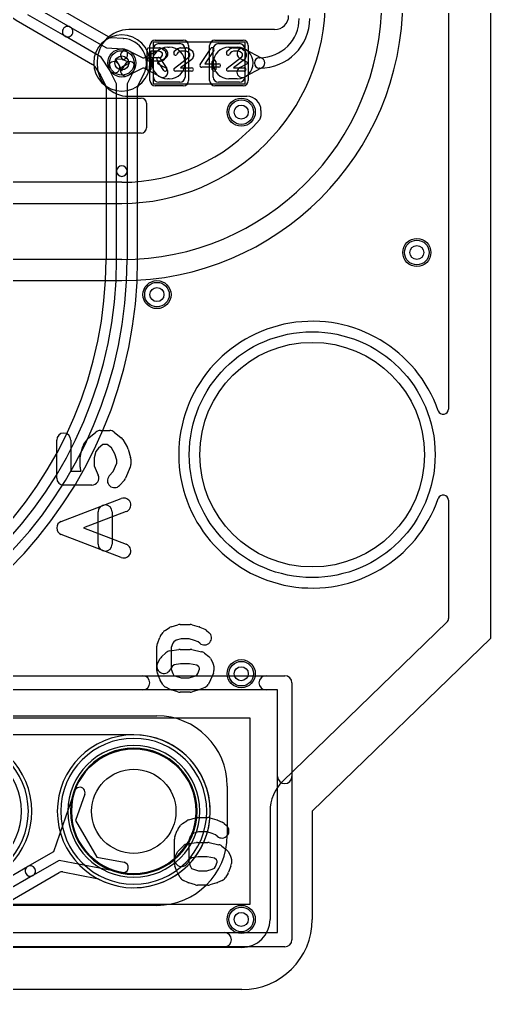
# Model space of a CAD drawing. Extents: x 0 to 57.1, y 0 to 59.8.
# Drawn here: x 50.44 to 57.15, y 6.5 to 20.32 of the extents above; entities that cross this region are included whole.
import ezdxf

# ---------------------------------------------------------------- set-up
doc = ezdxf.new("R2010")
doc.units = 0
for name, color, linetype in [('Hole', 1, 'CONTINUOUS'), ('L1', 3, 'CONTINUOUS'), ('L2', 3, 'CONTINUOUS'), ('L3', 3, 'CONTINUOUS'), ('L4', 3, 'CONTINUOUS'), ('MetalMask-A', 176, 'CONTINUOUS'), ('Outline', 7, 'CONTINUOUS'), ('PartsArea-A', 111, 'CONTINUOUS'), ('PartsArea-B', 111, 'CONTINUOUS'), ('PartsSilk-A', 221, 'CONTINUOUS'), ('PartsSilk-B', 221, 'CONTINUOUS'), ('Resist-A', 2, 'CONTINUOUS'), ('Resist-B', 2, 'CONTINUOUS'), ('Silk-A', 140, 'CONTINUOUS'), ('Silk-B', 140, 'CONTINUOUS')]:
    doc.layers.add(name, color=color, linetype=linetype)

msp = doc.modelspace()

# ---------------------------------------------------------------- linework, layer by layer
at = {"layer": 'Hole'}
for centre, radius in [((51.9, 19.7), 0.1), ((53.6, 19), 0.1), ((56.1, 17), 0.1), ((52.4, 16.4), 0.1), ((54.61, 14.12), 1.6), ((53.6, 11), 0.1), ((52.07, 9.04), 0.6), ((53.6, 7.5), 0.1)]:
    msp.add_circle(centre, radius, dxfattribs=at)
at = {"layer": 'L1'}
for p, q in [((56.54996, 20.57075), (56.54996, 14.77017)), ((54.07496, 20.17504), (51.99996, 20.17504)), ((52.425, 19.975), (52.725, 19.975)), ((52.5525, 19.925), (52.575, 19.925)), ((53.275, 19.975), (53.575, 19.975)), ((53.425, 19.925), (53.54286, 19.925)), ((51.98929, 19.87896), (52.19766, 19.775)), ((52.19766, 19.775), (52.2185, 19.775)), ((52.2185, 19.775), (52.44536, 19.89785)), ((52.35, 19.5), (52.35, 19.9)), ((52.51678, 19.76595), (52.40525, 19.70555)), ((52.8, 19.9), (52.8, 19.5)), ((53.2, 19.5), (53.2, 19.9)), ((53.69011, 19.70555), (53.57858, 19.76595)), ((53.65, 19.9), (53.65, 19.5)), ((53.65, 19.89785), (53.88236, 19.77202)), ((53.86143, 19.775), (53.865, 19.775)), ((51.54996, 19.72504), (51.54996, 19.67496)), ((52.012, 19.7), (51.92233, 19.74474)), ((51.92233, 19.65526), (52.012, 19.7)), ((52.40525, 19.70555), (52.40525, 19.69445)), ((52.40525, 19.69445), (52.51678, 19.63405)), ((53.57858, 19.63405), (53.69011, 19.69445)), ((53.88236, 19.62798), (53.65, 19.50215)), ((53.69011, 19.69445), (53.69011, 19.70555)), ((52.19766, 19.625), (51.98929, 19.52104)), ((52.2185, 19.625), (52.19766, 19.625)), ((52.44536, 19.50215), (52.2185, 19.625)), ((53.865, 19.625), (53.86143, 19.625)), ((52.725, 19.425), (52.425, 19.425)), ((52.575, 19.475), (52.5525, 19.475)), ((53.575, 19.425), (53.275, 19.425)), ((53.54286, 19.475), (53.425, 19.475)), ((51.99996, 19.22496), (53.68101, 19.22496)), ((53.88101, 19.02496), (53.88101, 18.94394)), ((51.9, 18.00004), (30.7, 18.00004)), ((30.7, 17.7), (51.9, 17.7)), ((51.9, 16.9), (30.7, 16.9)), ((31.2, 16.59996), (51.9, 16.59996)), ((56.54996, 13.46983), (56.54996, 11.78596)), ((56.52714, 11.73209), (54.19255, 9.47103)), ((52.07, 10.12904), (49.99471, 10.12904)), ((50.93046, 8.46869), (51.23021, 9.33169)), ((51.37191, 9.28247), (51.2423, 8.90931)), ((54.00996, 9.04), (54.00996, 7.5)), ((51.2423, 8.90931), (51.54297, 8.38853)), ((50.55893, 8.25419), (50.93046, 8.46869)), ((51.00547, 8.3388), (50.63393, 8.12429)), ((51.90271, 8.16688), (51.00547, 8.3388)), ((51.54297, 8.38853), (51.93093, 8.3142)), ((50.16321, 8.02572), (50.55893, 8.25419)), ((50.31416, 7.7664), (51.00791, 8.16696)), ((51.06023, 8.17554), (51.54301, 8.08303)), ((50.63393, 8.12429), (50.23821, 7.89582)), ((53.61, 7.10004), (20.5, 7.10004))]:
    msp.add_line(p, q, dxfattribs=at)
for centre, radius in [((51.9, 19.7), 0.2), ((53.6, 19), 0.2), ((56.1, 17), 0.2), ((52.4, 16.4), 0.2), ((53.6, 11), 0.2), ((52.07, 9.04), 0.889), ((53.6, 7.5), 0.2)]:
    msp.add_circle(centre, radius, dxfattribs=at)
for centre, radius, start, end in [((51.9, 20.6), 3.7, -90, 0), ((51.9, 20.6), 2.9, -90, 0), ((51.9, 20.6), 4.00004, -90, 0), ((53.865, 20.335), 0.56, -90, 0), ((53.865, 20.335), 0.71, -90, 0), ((54.07496, 20.37504), 0.2, -90, 0), ((51.99996, 19.72504), 0.45, 90, 180), ((52.5525, 19.7), 0.225, 90, -90), ((52.425, 19.9), 0.075, 90, 180), ((52.48107, 19.8319), 0.075, -61.565748, 118.43679), ((52.575, 19.7), 0.225, -90, 90), ((52.725, 19.9), 0.075, 0, 90), ((53.275, 19.9), 0.075, 90, 180), ((53.425, 19.7), 0.225, 90, -90), ((53.61429, 19.8319), 0.075, 61.565748, -118.43679), ((53.54286, 19.7), 0.225, -90, 90), ((53.575, 19.9), 0.075, 0, 90), ((51.95581, 19.81185), 0.075, 63.486197, -116.515959), ((53.86143, 19.7), 0.075, 90, -90), ((53.86143, 19.7), 0.075, -73.795411, 73.795411), ((51.99996, 19.67496), 0.45, 180, -90), ((51.95581, 19.58815), 0.075, 116.513803, -63.484041), ((52.48107, 19.5681), 0.075, -118.434252, 61.56321), ((53.61429, 19.5681), 0.075, 118.434252, -61.56321), ((52.425, 19.5), 0.075, 180, -90), ((52.725, 19.5), 0.075, -90, 0), ((53.275, 19.5), 0.075, 180, -90), ((53.575, 19.5), 0.075, -90, 0), ((53.68101, 19.02496), 0.2, 0, 90), ((53.80601, 18.94394), 0.075, -40.983272, 0), ((51.9, 20.6), 2.59996, -90, -40.986059), ((54.61, 14.12), 1.90004, 19.219773, -19.219773), ((56.47496, 14.77017), 0.075, -160.779896, 0), ((56.47496, 13.46983), 0.075, 0, 160.779896), ((56.47496, 11.78596), 0.075, -45.912981, 0), ((52.07, 9.04), 1.08904, -117.70037, 90), ((54.61, 9.04), 0.60004, 134.083054, 180), ((51.30106, 9.30708), 0.075, -19.154853, 160.846058), ((51.91682, 8.24054), 0.075, -100.843977, 79.153387), ((50.59643, 8.18924), 0.075, 120.000728, -60.000176), ((50.59643, 8.18924), 0.075, -59.999272, 120.000103), ((51.04541, 8.10201), 0.075, 79.35078, 120.000728), ((51.04612, 8.10188), 0.075, 79.156023, 79.902187), ((51.5289, 8.00937), 0.075, 62.300527, 79.156023), ((53.61, 7.5), 0.39996, -90, 0)]:
    msp.add_arc(centre, radius, start, end, dxfattribs=at)
at = {"layer": 'L2'}
for p, q in [((56.54996, 20.57075), (56.54996, 14.77017)), ((56.54996, 13.46983), (56.54996, 11.78596)), ((56.52714, 11.73209), (54.19255, 9.47103)), ((54.00996, 9.04), (54.00996, 7.5)), ((53.61, 7.10004), (20.5, 7.10004))]:
    msp.add_line(p, q, dxfattribs=at)
for centre in [(53.6, 19), (56.1, 17), (52.4, 16.4), (53.6, 11), (53.6, 7.5)]:
    msp.add_circle(centre, 0.2, dxfattribs=at)
for centre, radius, start, end in [((51.9, 19.7), 0.40004, 90, -90), ((51.9, 19.7), 0.40004, -90, 90), ((54.61, 14.12), 1.90004, 19.219773, -19.219773), ((56.47496, 14.77017), 0.075, -160.779896, 0), ((56.47496, 13.46983), 0.075, 0, 160.779896), ((56.47496, 11.78596), 0.075, -45.912981, 0), ((52.07, 9.04), 0.90004, 90, -90), ((52.07, 9.04), 0.90004, -90, 90), ((54.61, 9.04), 0.60004, 134.083054, 180), ((53.61, 7.5), 0.39996, -90, 0)]:
    msp.add_arc(centre, radius, start, end, dxfattribs=at)
at = {"layer": 'L3'}
for p, q in [((56.54996, 20.57075), (56.54996, 14.77017)), ((56.54996, 13.46983), (56.54996, 11.78596)), ((56.52714, 11.73209), (54.19255, 9.47103)), ((54.00996, 9.04), (54.00996, 7.5)), ((53.61, 7.10004), (20.5, 7.10004))]:
    msp.add_line(p, q, dxfattribs=at)
for centre in [(53.6, 19), (56.1, 17), (52.4, 16.4), (53.6, 11), (53.6, 7.5)]:
    msp.add_circle(centre, 0.2, dxfattribs=at)
for centre, radius, start, end in [((51.9, 19.7), 0.40004, 90, -90), ((51.9, 19.7), 0.40004, -90, 90), ((54.61, 14.12), 1.90004, 19.219773, -19.219773), ((56.47496, 14.77017), 0.075, -160.779896, 0), ((56.47496, 13.46983), 0.075, 0, 160.779896), ((56.47496, 11.78596), 0.075, -45.912981, 0), ((52.07, 9.04), 0.90004, 90, -90), ((52.07, 9.04), 0.90004, -90, 90), ((54.61, 9.04), 0.60004, 134.083054, 180), ((53.61, 7.5), 0.39996, -90, 0)]:
    msp.add_arc(centre, radius, start, end, dxfattribs=at)
at = {"layer": 'L4'}
for p, q in [((51.70822, 20.07055), (50.71359, 20.64484)), ((50.63748, 20.51552), (51.16625, 20.21022)), ((56.54996, 20.57075), (56.54996, 14.77017)), ((51.09125, 20.08032), (50.56248, 20.38561)), ((50.48748, 20.25568), (51.48379, 19.68044)), ((51.16625, 20.21022), (51.67972, 19.91378)), ((51.60471, 19.78388), (51.09125, 20.08032)), ((51.91937, 20.04951), (51.74226, 20.0603)), ((51.67972, 19.91378), (51.91215, 19.89963)), ((51.73319, 19.58966), (51.60471, 19.78388)), ((51.50929, 19.65618), (51.59379, 19.52843)), ((51.90303, 19.74991), (51.803, 19.756)), ((51.803, 19.756), (51.85829, 19.67242)), ((51.85526, 19.67767), (51.9, 19.588)), ((51.9, 19.588), (51.94474, 19.67767)), ((51.59835, 19.52053), (51.66707, 19.3828)), ((51.825, 19.40234), (51.72104, 19.61071)), ((52.07896, 19.61071), (51.975, 19.40234)), ((52.13293, 19.38281), (52.21249, 19.54225)), ((51.67496, 19.34932), (51.67496, 16.9)), ((51.825, 18.16), (51.825, 19.40234)), ((51.975, 19.40234), (51.975, 18.16)), ((52.12504, 16.9), (52.12504, 19.34932)), ((51.825, 16.9), (51.825, 18.16)), ((51.975, 18.16), (51.975, 16.9)), ((56.54996, 13.46983), (56.54996, 11.78596)), ((56.52714, 11.73209), (54.19255, 9.47103)), ((54.00996, 9.04), (54.00996, 7.5)), ((53.61, 7.10004), (20.5, 7.10004))]:
    msp.add_line(p, q, dxfattribs=at)
for centre, radius in [((51.9, 19.7), 0.2), ((53.6, 19), 0.2), ((56.1, 17), 0.2), ((52.4, 16.4), 0.2), ((53.6, 11), 0.2), ((52.07, 9.04), 0.889), ((53.6, 7.5), 0.2)]:
    msp.add_circle(centre, radius, dxfattribs=at)
for centre, radius, start, end in [((52.1, 23.04865), 3.22504, -179.999822, -119.99997), ((51.12875, 20.14527), 0.075, 59.999272, -119.999365), ((51.12875, 20.14527), 0.075, -120.000728, 59.999634), ((51.74625, 20.13519), 0.075, -120.469806, -93.049729), ((51.92393, 20.12437), 0.075, -93.485791, -93.225597), ((51.90001, 19.7), 0.35004, 86.645842, 86.773774), ((51.92582, 20.12425), 0.075, -94.075275, -93.080244), ((51.92695, 20.12418), 0.075, -93.945186, -93.049729), ((51.9, 19.7), 0.35004, -26.223194, 86.239167), ((51.90759, 19.82477), 0.075, -93.485791, 86.517106), ((51.44629, 19.61549), 0.075, 32.857326, 59.999272), ((51.78815, 19.64419), 0.075, 26.513803, -153.484041), ((51.79574, 19.63104), 0.075, -146.513341, 33.484555), ((52.01185, 19.64419), 0.075, -26.513803, 153.484041), ((51.53124, 19.48705), 0.075, 26.513803, 33.486659), ((52.28007, 19.50972), 0.075, 153.411034, 154.29591), ((52.28056, 19.51073), 0.075, 152.792623, 154.268631), ((52.28085, 19.5113), 0.075, 153.01816, 153.281204), ((51.59996, 19.34932), 0.075, 0, 26.513803), ((52.20004, 19.34932), 0.075, 153.479361, 180), ((51.9, 18.16), 0.075, 0, 180), ((51.9, 18.16), 0.075, 180, 0), ((45.9, 16.9), 6.075, -90, 0), ((45.9, 16.9), 5.925, -90, 0), ((45.9, 16.9), 6.22504, -90, 0), ((45.9, 16.9), 5.77496, -90, 0), ((54.61, 14.12), 1.90004, 19.219773, -19.219773), ((56.47496, 14.77017), 0.075, -160.779896, 0), ((56.47496, 13.46983), 0.075, 0, 160.779896), ((56.47496, 11.78596), 0.075, -45.912981, 0), ((49.53, 9.04), 1.08904, -90, 90), ((52.07, 9.04), 1.08904, 90, -90), ((52.07, 9.04), 1.08904, -90, 90), ((54.61, 9.04), 0.60004, 134.083054, 180), ((53.61, 7.5), 0.39996, -90, 0)]:
    msp.add_arc(centre, radius, start, end, dxfattribs=at)
at = {"layer": 'MetalMask-A'}
for p, q in [((52.425, 19.975), (52.725, 19.975)), ((53.275, 19.975), (53.575, 19.975)), ((52.35, 19.5), (52.35, 19.9)), ((52.8, 19.9), (52.8, 19.5)), ((53.2, 19.5), (53.2, 19.9)), ((53.65, 19.9), (53.65, 19.5)), ((52.725, 19.425), (52.425, 19.425)), ((53.575, 19.425), (53.275, 19.425))]:
    msp.add_line(p, q, dxfattribs=at)
for centre, radius, start, end in [((52.425, 19.9), 0.075, 90, 180), ((52.725, 19.9), 0.075, 0, 90), ((53.275, 19.9), 0.075, 90, 180), ((53.575, 19.9), 0.075, 0, 90), ((52.425, 19.5), 0.075, 180, -90), ((52.725, 19.5), 0.075, -90, 0), ((53.275, 19.5), 0.075, 180, -90), ((53.575, 19.5), 0.075, -90, 0), ((52.07, 9.04), 0.889, 0, 180), ((52.07, 9.04), 0.889, 180, 0)]:
    msp.add_arc(centre, radius, start, end, dxfattribs=at)
at = {"layer": 'Outline'}
for p, q in [((57.15, 21), (57.15, 11.5)), ((57.15, 11.5), (54.61, 9.04)), ((54.61, 9.04), (54.61, 7.5)), ((53.61, 6.5), (20.5, 6.5))]:
    msp.add_line(p, q, dxfattribs=at)
msp.add_arc((53.61, 7.5), 1, -90, 0, dxfattribs=at)
at = {"layer": 'PartsArea-A'}
for p, q in [((52.35, 19.4), (52.35, 20)), ((52.35, 20), (53.65, 20)), ((53.65, 20), (53.65, 19.4)), ((53.65, 19.4), (52.35, 19.4)), ((37.72, 10.37), (53.72, 10.37)), ((53.72, 10.37), (53.72, 7.71)), ((53.72, 7.71), (37.72, 7.71))]:
    msp.add_line(p, q, dxfattribs=at)
at = {"layer": 'PartsArea-B'}
for start, end in [(0, 180), (180, 0)]:
    msp.add_arc((52.07, 9.04), 0.889, start, end, dxfattribs=at)
at = {"layer": 'PartsSilk-A'}
for p, q in [((52.2875, 19.91759), (52.4375, 19.91759)), ((52.44765, 19.91544), (52.47265, 19.90433)), ((52.4772, 19.9017), (52.50776, 19.87948)), ((52.69563, 19.90497), (52.72618, 19.91608)), ((52.73472, 19.91759), (52.82083, 19.91759)), ((52.83011, 19.9158), (52.85789, 19.90469)), ((52.86331, 19.9017), (52.89387, 19.87948)), ((53.01657, 19.67663), (53.16657, 19.90626)), ((53.44563, 19.90497), (53.47618, 19.91608)), ((53.48472, 19.91759), (53.57083, 19.91759)), ((53.58011, 19.9158), (53.60789, 19.90469)), ((53.61331, 19.9017), (53.64387, 19.87948)), ((52.2625, 19.60741), (52.2625, 19.89259)), ((52.2875, 19.77685), (52.44533, 19.77685)), ((52.4322, 19.86759), (52.3125, 19.86759)), ((52.3125, 19.86759), (52.3125, 19.60741)), ((52.44993, 19.85971), (52.4322, 19.86759)), ((52.44453, 19.76553), (52.53898, 19.62109)), ((52.44533, 19.77685), (52.46042, 19.78087)), ((52.47343, 19.84263), (52.44993, 19.85971)), ((52.46042, 19.78087), (52.47917, 19.81087)), ((52.47917, 19.83114), (52.47343, 19.84263)), ((52.47917, 19.81087), (52.47917, 19.83114)), ((52.52537, 19.79045), (52.49759, 19.74601)), ((52.51542, 19.87044), (52.52653, 19.84822)), ((52.52917, 19.83704), (52.52917, 19.8037)), ((52.6413, 19.85029), (52.65519, 19.87251)), ((52.64747, 19.62739), (52.86043, 19.78756)), ((52.66077, 19.87878), (52.68855, 19.901)), ((52.69533, 19.8424), (52.6837, 19.82379)), ((52.71658, 19.85939), (52.69533, 19.8424)), ((52.73912, 19.86759), (52.71658, 19.85939)), ((52.81602, 19.86759), (52.73912, 19.86759)), ((52.83643, 19.85943), (52.81602, 19.86759)), ((52.86054, 19.84189), (52.83643, 19.85943)), ((52.86043, 19.78756), (52.86806, 19.79976)), ((52.86806, 19.82987), (52.86054, 19.84189)), ((52.86806, 19.79976), (52.86806, 19.82987)), ((52.90037, 19.87251), (52.91426, 19.85029)), ((52.91426, 19.77934), (52.90037, 19.75712)), ((52.91806, 19.83704), (52.91806, 19.79259)), ((53.20843, 19.87892), (53.08369, 19.68796)), ((53.3913, 19.85029), (53.40519, 19.87251)), ((53.39747, 19.62739), (53.61043, 19.78756)), ((53.41077, 19.87878), (53.43855, 19.901)), ((53.44533, 19.8424), (53.4337, 19.82379)), ((53.46658, 19.85939), (53.44533, 19.8424)), ((53.48912, 19.86759), (53.46658, 19.85939)), ((53.56602, 19.86759), (53.48912, 19.86759)), ((53.58643, 19.85943), (53.56602, 19.86759)), ((53.61054, 19.84189), (53.58643, 19.85943)), ((53.61043, 19.78756), (53.61806, 19.79976)), ((53.61806, 19.82987), (53.61054, 19.84189)), ((53.61806, 19.79976), (53.61806, 19.82987)), ((53.65037, 19.87251), (53.66426, 19.85029)), ((53.66426, 19.77934), (53.65037, 19.75712)), ((53.66806, 19.83704), (53.66806, 19.79259)), ((52.44861, 19.72685), (52.2875, 19.72685)), ((52.49714, 19.59373), (52.40269, 19.73817)), ((52.48283, 19.7351), (52.45505, 19.72769)), ((52.8942, 19.75039), (52.73733, 19.63241)), ((52.73733, 19.63241), (52.89306, 19.63241)), ((53.28194, 19.63796), (53.0375, 19.63796)), ((53.08369, 19.68796), (53.28194, 19.68796)), ((53.1875, 19.60741), (53.1875, 19.71852)), ((53.2375, 19.71852), (53.2375, 19.60741)), ((53.6442, 19.75039), (53.48733, 19.63241)), ((53.48733, 19.63241), (53.64306, 19.63241)), ((52.89306, 19.58241), (52.6625, 19.58241)), ((53.64306, 19.58241), (53.4125, 19.58241)), ((47.475, 19.2), (52.175, 19.2)), ((52.25, 19.125), (52.25, 18.775)), ((52.175, 18.7), (47.475, 18.7)), ((51.43127, 14.36085), (51.53127, 14.44233)), ((51.59444, 14.46481), (51.72778, 14.46481)), ((51.79095, 14.44233), (51.89095, 14.36085)), ((50.97222, 13.78704), (50.97222, 14.32778)), ((51.17222, 14.32778), (51.17222, 13.88704)), ((51.30929, 14.11781), (51.34262, 14.23633)), ((51.35889, 14.26926), (51.41444, 14.34333)), ((51.63002, 14.26481), (51.5671, 14.21354)), ((51.6922, 14.26481), (51.63002, 14.26481)), ((51.75104, 14.21687), (51.6922, 14.26481)), ((51.91353, 14.33478), (51.98019, 14.22367)), ((51.5301, 14.16421), (51.50556, 14.07695)), ((51.5671, 14.21354), (51.5301, 14.16421)), ((51.8018, 14.13225), (51.75104, 14.21687)), ((51.82778, 14.0399), (51.8018, 14.13225)), ((51.9907, 14.1993), (52.02404, 14.08078)), ((51.30556, 13.94259), (51.30556, 14.09074)), ((51.50556, 14.07695), (51.50556, 13.96311)), ((51.50556, 13.96311), (51.56414, 13.82643)), ((51.77571, 13.87867), (51.82778, 14.00016)), ((51.82778, 14.00016), (51.82778, 14.0399)), ((52.02778, 14.0537), (52.02778, 13.97963)), ((51.17222, 13.88704), (51.32057, 13.88704)), ((51.32057, 13.88704), (51.31364, 13.9032)), ((51.72011, 13.8169), (51.77571, 13.87867)), ((52.01969, 13.94024), (51.95302, 13.78468)), ((51.47222, 13.68704), (51.07222, 13.68704)), ((51.93544, 13.75717), (51.86877, 13.6831)), ((51.03662, 13.16938), (51.89218, 13.4953)), ((51.96338, 13.3084), (51.35312, 13.07593)), ((51.56111, 12.8463), (51.56111, 13.30556)), ((51.76111, 13.30556), (51.76111, 12.8463)), ((51.35312, 13.07593), (51.96338, 12.84345)), ((51.89218, 12.65655), (51.03662, 12.98248)), ((37.22, 10.9716), (54.22, 10.9716)), ((54.3216, 10.87), (54.3216, 7.21)), ((54.1184, 10.7684), (37.3216, 10.7684)), ((54.1184, 7.3116), (54.1184, 10.7684)), ((52.76472, 8.86626), (52.82697, 8.90578)), ((52.85168, 8.91716), (52.94851, 8.9468)), ((52.97825, 8.95125), (53.1235, 8.95125)), ((53.15324, 8.9468), (53.25007, 8.91716)), ((53.26035, 8.9134), (53.32952, 8.88376)), ((53.35562, 8.86751), (53.3902, 8.83787)), ((52.65531, 8.67901), (52.68989, 8.76792)), ((52.70135, 8.78937), (52.73594, 8.83877)), ((52.92428, 8.72688), (52.89076, 8.70559)), ((52.99345, 8.74805), (52.92428, 8.72688)), ((53.1083, 8.74805), (52.99345, 8.74805)), ((53.18535, 8.72446), (53.1083, 8.74805)), ((53.23519, 8.70311), (53.18535, 8.72446)), ((52.6484, 8.29639), (52.6484, 8.64218)), ((52.83172, 8.57469), (52.96314, 8.59445)), ((52.87483, 8.68285), (52.8516, 8.62312)), ((52.8516, 8.62312), (52.8516, 8.31545)), ((52.89076, 8.70559), (52.87483, 8.68285)), ((52.97825, 8.59558), (53.1235, 8.59558)), ((53.14479, 8.59333), (53.28312, 8.56369)), ((53.25796, 8.68359), (53.23519, 8.70311)), ((52.66224, 8.40687), (52.69682, 8.46614)), ((52.71451, 8.48852), (52.77676, 8.5478)), ((53.32499, 8.54393), (53.38724, 8.49453)), ((53.41183, 8.46615), (53.44642, 8.40688)), ((52.86508, 8.3513), (52.83776, 8.30447)), ((52.8516, 8.31545), (52.87637, 8.25176)), ((52.89366, 8.37852), (52.86508, 8.3513)), ((52.98585, 8.39238), (52.89366, 8.37852)), ((53.11274, 8.39238), (52.98585, 8.39238)), ((53.2173, 8.36998), (53.11274, 8.39238)), ((53.24596, 8.34723), (53.2173, 8.36998)), ((53.23229, 8.25176), (53.25707, 8.31546)), ((53.25707, 8.32819), (53.24596, 8.34723)), ((53.25707, 8.31546), (53.25707, 8.32819)), ((53.46027, 8.35567), (53.46027, 8.29639)), ((52.68989, 8.17065), (52.65531, 8.25957)), ((52.73142, 8.09699), (52.69683, 8.15627)), ((52.87637, 8.25176), (52.89113, 8.22646)), ((52.89113, 8.22646), (52.91832, 8.21352)), ((52.91832, 8.21352), (52.99345, 8.19052)), ((52.99345, 8.19052), (53.1083, 8.19052)), ((53.1083, 8.19052), (53.18536, 8.21411)), ((53.18536, 8.21411), (53.21865, 8.22837)), ((53.21865, 8.22837), (53.23229, 8.25176)), ((53.41184, 8.15628), (53.37726, 8.097)), ((53.45336, 8.25956), (53.41877, 8.17064)), ((52.83775, 8.02682), (52.7755, 8.05645)), ((52.94851, 7.99177), (52.85168, 8.02141)), ((53.25007, 8.02141), (53.15324, 7.99177)), ((53.32951, 8.0548), (53.26034, 8.02517)), ((53.1235, 7.98732), (52.97825, 7.98732)), ((37.22, 7.3116), (54.1184, 7.3116)), ((54.22, 7.1084), (37.22, 7.1084))]:
    msp.add_line(p, q, dxfattribs=at)
for centre, radius, start, end in [((52.2875, 19.89259), 0.025, 90, 180), ((52.4375, 19.89259), 0.025, 66.049145, 90), ((52.4625, 19.88148), 0.025, 53.982737, 66.039637), ((52.70417, 19.88148), 0.025, 109.97919, 128.654777), ((52.73472, 19.89259), 0.025, 90, 109.984612), ((52.82083, 19.89259), 0.025, 68.207103, 90), ((52.84861, 19.88148), 0.025, 53.982737, 68.202147), ((53.1875, 19.89259), 0.025, -33.149737, 146.846436), ((53.45417, 19.88148), 0.025, 109.97919, 128.654777), ((53.48472, 19.89259), 0.025, 90, 109.984612), ((53.57083, 19.89259), 0.025, 68.207103, 90), ((53.59861, 19.88148), 0.025, 53.982737, 68.202147), ((52.2875, 19.75185), 0.025, 90, -90), ((52.42361, 19.75185), 0.025, 33.181463, -146.819137), ((52.49306, 19.85926), 0.025, 26.565051, 53.979316), ((52.50417, 19.8037), 0.025, -32.005383, 0), ((52.50417, 19.83704), 0.025, 0, 26.565051), ((52.6625, 19.83704), 0.025, 147.994617, -32.010019), ((52.67639, 19.85926), 0.025, 128.666967, 147.989981), ((52.87917, 19.85926), 0.025, 32.005383, 53.979316), ((52.89306, 19.83704), 0.025, 0, 32.010019), ((52.89306, 19.79259), 0.025, -32.005383, 0), ((53.4125, 19.83704), 0.025, 147.994617, -32.010019), ((53.42639, 19.85926), 0.025, 128.666967, 147.989981), ((53.62917, 19.85926), 0.025, 32.005383, 53.979316), ((53.64306, 19.83704), 0.025, 0, 32.010019), ((53.64306, 19.79259), 0.025, -32.005383, 0), ((52.44861, 19.75185), 0.025, -90, -75.064732), ((52.47639, 19.75926), 0.025, -75.074487, -32.010019), ((52.6625, 19.60741), 0.025, 126.952397, -90), ((52.89306, 19.60741), 0.025, -90, 90), ((52.87917, 19.77037), 0.025, -53.047603, -32.010019), ((53.0375, 19.66296), 0.025, 146.850263, -90), ((53.2125, 19.71852), 0.025, 0, 180), ((53.28194, 19.66296), 0.025, -90, 90), ((53.4125, 19.60741), 0.025, 126.952397, -90), ((53.64306, 19.60741), 0.025, -90, 90), ((53.62917, 19.77037), 0.025, -53.047603, -32.010019), ((52.2875, 19.60741), 0.025, 180, 0), ((52.51806, 19.60741), 0.025, -146.818537, 33.180863), ((53.2125, 19.60741), 0.025, 180, 0), ((52.175, 19.125), 0.075, 0, 90), ((52.175, 18.775), 0.075, -90, 0), ((51.07222, 14.32778), 0.1, 0, 180), ((51.59444, 14.36481), 0.1, 90, 129.173148), ((51.72778, 14.36481), 0.1, 50.823874, 90), ((51.43889, 14.20926), 0.1, 143.130102, 164.293042), ((51.49444, 14.28333), 0.1, 129.176126, 143.13134), ((51.82778, 14.28333), 0.1, 30.963757, 50.826852), ((51.40556, 14.09074), 0.1, 164.294637, 180), ((51.89444, 14.17222), 0.1, 15.71243, 30.961481), ((51.92778, 13.97963), 0.1, -23.198591, 0), ((51.92778, 14.0537), 0.1, 0, 15.711438), ((51.40556, 13.94259), 0.1, 180, -156.802743), ((51.47222, 13.78704), 0.1, -90, 23.196334), ((51.07222, 13.78704), 0.1, 180, -90), ((51.79444, 13.75), 0.1, 138.01151, -41.990204), ((51.86111, 13.82407), 0.1, -41.98849, -23.199035), ((51.92778, 13.40185), 0.1, -69.145542, 110.854012), ((51.66111, 13.30556), 0.1, 0, 180), ((51.07222, 13.07593), 0.1, 110.854458, -110.854597), ((51.66111, 12.8463), 0.1, 180, 0), ((51.92778, 12.75), 0.1, -110.854458, 69.145403), ((54.22, 10.87), 0.1016, 0, 90), ((52.81917, 8.78049), 0.1016, 122.408906, 144.999202), ((52.88142, 8.82001), 0.1016, 107.020636, 122.408906), ((52.97825, 8.84965), 0.1016, 90, 107.020636), ((53.1235, 8.84965), 0.1016, 72.979364, 90), ((53.22033, 8.82001), 0.1016, 66.803631, 72.979364), ((53.2895, 8.79037), 0.1016, 49.398705, 66.803631), ((52.78458, 8.73109), 0.1016, 144.999202, 158.746283), ((53.32408, 8.76073), 0.1016, -130.601295, 49.398705), ((52.75, 8.64218), 0.1016, 158.746283, 180), ((52.84683, 8.47422), 0.1016, 98.552795, 133.600291), ((52.97825, 8.49398), 0.1016, 90, 98.552795), ((53.1235, 8.49398), 0.1016, 77.904849, 90), ((52.78458, 8.41494), 0.1016, 133.600291, 149.740316), ((53.26183, 8.46434), 0.1016, 51.565643, 77.904849), ((53.32408, 8.41494), 0.1016, 30.267397, 51.565643), ((52.75, 8.35567), 0.1016, 149.740316, -30.260644), ((52.75, 8.29639), 0.1016, 180, -158.751539), ((53.35867, 8.35567), 0.1016, 0, 30.267397), ((53.35867, 8.29639), 0.1016, -21.253717, 0), ((52.78458, 8.20747), 0.1016, -158.751539, -149.737474), ((53.32408, 8.20747), 0.1016, -30.254813, -21.253717), ((52.81917, 8.14819), 0.1016, -149.737474, -115.455344), ((52.88142, 8.11856), 0.1016, -115.455344, -107.020636), ((53.22033, 8.11856), 0.1016, -72.979364, -66.808814), ((53.2895, 8.14819), 0.1016, -66.808814, -30.254813), ((52.97825, 8.08892), 0.1016, -107.020636, -90), ((53.1235, 8.08892), 0.1016, -90, -72.979364), ((54.22, 7.21), 0.1016, -90, 0)]:
    msp.add_arc(centre, radius, start, end, dxfattribs=at)
at = {"layer": 'PartsSilk-B'}
for p, q in [((39, 10.4), (52.4, 10.4)), ((53.4, 9.4), (53.4, 8.7)), ((52.4, 7.7), (48.41651, 7.7))]:
    msp.add_line(p, q, dxfattribs=at)
for centre, radius, start, end in [((52.4, 9.4), 1, 0, 90), ((49.53, 9.04), 1.039, -90, 90), ((52.07, 9.04), 1.039, 90, -90), ((52.07, 9.04), 1.039, -90, 90), ((52.4, 8.7), 1, -90, 0)]:
    msp.add_arc(centre, radius, start, end, dxfattribs=at)
at = {"layer": 'Resist-A'}
for p, q in [((52.3, 19.45), (52.3, 19.95)), ((52.375, 20.025), (52.775, 20.025)), ((52.85, 19.95), (52.85, 19.45)), ((53.15, 19.45), (53.15, 19.95)), ((53.225, 20.025), (53.625, 20.025)), ((53.7, 19.95), (53.7, 19.45)), ((52.775, 19.375), (52.375, 19.375)), ((53.625, 19.375), (53.225, 19.375))]:
    msp.add_line(p, q, dxfattribs=at)
for centre, radius in [((51.9, 19.7), 0.175), ((53.6, 19), 0.175), ((56.1, 17), 0.175), ((52.4, 16.4), 0.175), ((54.61, 14.12), 1.75), ((53.6, 11), 0.175), ((52.07, 9.04), 0.889), ((53.6, 7.5), 0.175)]:
    msp.add_circle(centre, radius, dxfattribs=at)
for centre, radius, start, end in [((52.375, 19.95), 0.075, 90, 180), ((52.775, 19.95), 0.075, 0, 90), ((53.225, 19.95), 0.075, 90, 180), ((53.625, 19.95), 0.075, 0, 90), ((52.375, 19.45), 0.075, 180, -90), ((52.775, 19.45), 0.075, -90, 0), ((53.225, 19.45), 0.075, 180, -90), ((53.625, 19.45), 0.075, -90, 0), ((49.53, 9.04), 0.939, 0, 180), ((52.07, 9.04), 0.939, 0, 180), ((49.53, 9.04), 0.939, 180, 0), ((52.07, 9.04), 0.939, 180, 0)]:
    msp.add_arc(centre, radius, start, end, dxfattribs=at)
at = {"layer": 'Resist-B'}
for centre, radius in [((51.9, 19.7), 0.175), ((53.6, 19), 0.175), ((56.1, 17), 0.175), ((52.4, 16.4), 0.175), ((54.61, 14.12), 1.75), ((53.6, 11), 0.175), ((52.07, 9.04), 0.889), ((53.6, 7.5), 0.175)]:
    msp.add_circle(centre, radius, dxfattribs=at)
for centre, start, end in [((49.53, 9.04), 0, 180), ((52.07, 9.04), 0, 180), ((49.53, 9.04), 180, 0), ((52.07, 9.04), 180, 0)]:
    msp.add_arc(centre, 0.939, start, end, dxfattribs=at)
at = {"layer": 'Silk-A'}
for p, q in [((47.475, 19.2), (52.175, 19.2)), ((52.25, 19.125), (52.25, 18.775)), ((52.175, 18.7), (47.475, 18.7)), ((51.43127, 14.36085), (51.53127, 14.44233)), ((51.59444, 14.46481), (51.72778, 14.46481)), ((51.79095, 14.44233), (51.89095, 14.36085)), ((50.97222, 13.78704), (50.97222, 14.32778)), ((51.17222, 14.32778), (51.17222, 13.88704)), ((51.30929, 14.11781), (51.34262, 14.23633)), ((51.35889, 14.26926), (51.41444, 14.34333)), ((51.63002, 14.26481), (51.5671, 14.21354)), ((51.6922, 14.26481), (51.63002, 14.26481)), ((51.75104, 14.21687), (51.6922, 14.26481)), ((51.91353, 14.33478), (51.98019, 14.22367)), ((51.5301, 14.16421), (51.50556, 14.07695)), ((51.5671, 14.21354), (51.5301, 14.16421)), ((51.8018, 14.13225), (51.75104, 14.21687)), ((51.82778, 14.0399), (51.8018, 14.13225)), ((51.9907, 14.1993), (52.02404, 14.08078)), ((51.30556, 13.94259), (51.30556, 14.09074)), ((51.50556, 14.07695), (51.50556, 13.96311)), ((51.50556, 13.96311), (51.56414, 13.82643)), ((51.77571, 13.87867), (51.82778, 14.00016)), ((51.82778, 14.00016), (51.82778, 14.0399)), ((52.02778, 14.0537), (52.02778, 13.97963)), ((51.17222, 13.88704), (51.32057, 13.88704)), ((51.32057, 13.88704), (51.31364, 13.9032)), ((51.72011, 13.8169), (51.77571, 13.87867)), ((52.01969, 13.94024), (51.95302, 13.78468)), ((51.47222, 13.68704), (51.07222, 13.68704)), ((51.93544, 13.75717), (51.86877, 13.6831)), ((51.03662, 13.16938), (51.89218, 13.4953)), ((51.96338, 13.3084), (51.35312, 13.07593)), ((51.56111, 12.8463), (51.56111, 13.30556)), ((51.76111, 13.30556), (51.76111, 12.8463)), ((51.35312, 13.07593), (51.96338, 12.84345)), ((51.89218, 12.65655), (51.03662, 12.98248)), ((52.51472, 11.61626), (52.57697, 11.65578)), ((52.60168, 11.66716), (52.69851, 11.6968)), ((52.72825, 11.70125), (52.8735, 11.70125)), ((52.90324, 11.6968), (53.00007, 11.66716)), ((53.01035, 11.6634), (53.07952, 11.63376)), ((53.10562, 11.61751), (53.1402, 11.58787)), ((52.40531, 11.42901), (52.43989, 11.51792)), ((52.45135, 11.53937), (52.48594, 11.58877)), ((52.67428, 11.47688), (52.64076, 11.45559)), ((52.74345, 11.49805), (52.67428, 11.47688)), ((52.8583, 11.49805), (52.74345, 11.49805)), ((52.93535, 11.47446), (52.8583, 11.49805)), ((52.98519, 11.45311), (52.93535, 11.47446)), ((52.3984, 11.04639), (52.3984, 11.39218)), ((52.58172, 11.32469), (52.71314, 11.34445)), ((52.62483, 11.43285), (52.6016, 11.37312)), ((52.6016, 11.37312), (52.6016, 11.06545)), ((52.64076, 11.45559), (52.62483, 11.43285)), ((52.72825, 11.34558), (52.8735, 11.34558)), ((52.89479, 11.34333), (53.03312, 11.31369)), ((53.00796, 11.43359), (52.98519, 11.45311)), ((52.41224, 11.15687), (52.44682, 11.21614)), ((52.46451, 11.23852), (52.52676, 11.2978)), ((53.07499, 11.29393), (53.13724, 11.24453)), ((53.16183, 11.21615), (53.19642, 11.15688)), ((52.61508, 11.1013), (52.58776, 11.05447)), ((52.6016, 11.06545), (52.62637, 11.00176)), ((52.64366, 11.12852), (52.61508, 11.1013)), ((52.73585, 11.14238), (52.64366, 11.12852)), ((52.86274, 11.14238), (52.73585, 11.14238)), ((52.9673, 11.11998), (52.86274, 11.14238)), ((52.99596, 11.09723), (52.9673, 11.11998)), ((52.98229, 11.00176), (53.00707, 11.06546)), ((53.00707, 11.07819), (52.99596, 11.09723)), ((53.00707, 11.06546), (53.00707, 11.07819)), ((53.21027, 11.10567), (53.21027, 11.04639)), ((38.02453, 10.9716), (52.1968, 10.9716)), ((52.43989, 10.92065), (52.40531, 11.00957)), ((52.62637, 11.00176), (52.64113, 10.97646)), ((52.64113, 10.97646), (52.66832, 10.96352)), ((52.66832, 10.96352), (52.74345, 10.94052)), ((52.74345, 10.94052), (52.8583, 10.94052)), ((52.8583, 10.94052), (52.93536, 10.96411)), ((52.93536, 10.96411), (52.96865, 10.97837)), ((52.96865, 10.97837), (52.98229, 11.00176)), ((53.20336, 11.00956), (53.16877, 10.92064)), ((53.95345, 10.9716), (54.22, 10.9716)), ((52.48142, 10.84699), (52.44683, 10.90627)), ((52.58775, 10.77682), (52.5255, 10.80645)), ((53.07951, 10.8048), (53.01034, 10.77517)), ((53.16184, 10.90628), (53.12726, 10.847)), ((54.3216, 10.87), (54.3216, 9.53527)), ((52.1968, 10.7684), (38.02453, 10.7684)), ((52.69851, 10.74177), (52.60168, 10.77141)), ((52.8735, 10.73732), (52.72825, 10.73732)), ((53.00007, 10.77141), (52.90324, 10.74177)), ((54.1184, 10.7684), (53.95345, 10.7684)), ((54.1184, 9.53527), (54.1184, 10.7684)), ((48.44027, 7.3116), (53.35973, 7.3116)), ((53.35973, 7.1084), (48.44027, 7.1084))]:
    msp.add_line(p, q, dxfattribs=at)
for centre, radius, start, end in [((52.175, 19.125), 0.075, 0, 90), ((52.175, 18.775), 0.075, -90, 0), ((51.07222, 14.32778), 0.1, 0, 180), ((51.59444, 14.36481), 0.1, 90, 129.173148), ((51.72778, 14.36481), 0.1, 50.823874, 90), ((51.43889, 14.20926), 0.1, 143.130102, 164.293042), ((51.49444, 14.28333), 0.1, 129.176126, 143.13134), ((51.82778, 14.28333), 0.1, 30.963757, 50.826852), ((51.40556, 14.09074), 0.1, 164.294637, 180), ((51.89444, 14.17222), 0.1, 15.71243, 30.961481), ((51.92778, 13.97963), 0.1, -23.198591, 0), ((51.92778, 14.0537), 0.1, 0, 15.711438), ((51.40556, 13.94259), 0.1, 180, -156.802743), ((51.47222, 13.78704), 0.1, -90, 23.196334), ((51.07222, 13.78704), 0.1, 180, -90), ((51.79444, 13.75), 0.1, 138.01151, -41.990204), ((51.86111, 13.82407), 0.1, -41.98849, -23.199035), ((51.92778, 13.40185), 0.1, -69.145542, 110.854012), ((51.66111, 13.30556), 0.1, 0, 180), ((51.07222, 13.07593), 0.1, 110.854458, -110.854597), ((51.66111, 12.8463), 0.1, 180, 0), ((51.92778, 12.75), 0.1, -110.854458, 69.145403), ((52.56917, 11.53049), 0.1016, 122.408906, 144.999202), ((52.63142, 11.57001), 0.1016, 107.020636, 122.408906), ((52.72825, 11.59965), 0.1016, 90, 107.020636), ((52.8735, 11.59965), 0.1016, 72.979364, 90), ((52.97033, 11.57001), 0.1016, 66.803631, 72.979364), ((53.0395, 11.54037), 0.1016, 49.398705, 66.803631), ((52.53458, 11.48109), 0.1016, 144.999202, 158.746283), ((53.07408, 11.51073), 0.1016, -130.601295, 49.398705), ((52.5, 11.39218), 0.1016, 158.746283, 180), ((52.72825, 11.24398), 0.1016, 90, 98.552795), ((52.8735, 11.24398), 0.1016, 77.904849, 90), ((52.53458, 11.16494), 0.1016, 133.600291, 149.740316), ((52.59683, 11.22422), 0.1016, 98.552795, 133.600291), ((53.01183, 11.21434), 0.1016, 51.565643, 77.904849), ((53.07408, 11.16494), 0.1016, 30.267397, 51.565643), ((52.5, 11.10567), 0.1016, 149.740316, -30.260644), ((53.10867, 11.10567), 0.1016, 0, 30.267397), ((52.1968, 10.87), 0.1016, -90, 90), ((52.5, 11.04639), 0.1016, 180, -158.751539), ((52.53458, 10.95747), 0.1016, -158.751539, -149.737474), ((53.07408, 10.95747), 0.1016, -30.254813, -21.253717), ((53.10867, 11.04639), 0.1016, -21.253717, 0), ((53.95345, 10.87), 0.1016, 90, -90), ((54.22, 10.87), 0.1016, 0, 90), ((52.56917, 10.89819), 0.1016, -149.737474, -115.455344), ((53.0395, 10.89819), 0.1016, -66.808814, -30.254813), ((52.63142, 10.86856), 0.1016, -115.455344, -107.020636), ((52.72825, 10.83892), 0.1016, -107.020636, -90), ((52.8735, 10.83892), 0.1016, -90, -72.979364), ((52.97033, 10.86856), 0.1016, -72.979364, -66.808814), ((54.22, 9.53527), 0.1016, 180, 0), ((53.35973, 7.21), 0.1016, -90, 90)]:
    msp.add_arc(centre, radius, start, end, dxfattribs=at)
at = {"layer": 'Silk-B'}
for p, q in [((39, 10.4), (52.4, 10.4)), ((53.4, 9.4), (53.4, 8.7)), ((52.4, 7.7), (48.41651, 7.7))]:
    msp.add_line(p, q, dxfattribs=at)
for centre, radius, start, end in [((52.4, 9.4), 1, 0, 90), ((49.53, 9.04), 1.039, -90, 90), ((52.07, 9.04), 1.039, 90, -90), ((52.07, 9.04), 1.039, -90, 90), ((52.4, 8.7), 1, -90, 0)]:
    msp.add_arc(centre, radius, start, end, dxfattribs=at)

doc.saveas('drawing.dxf')
